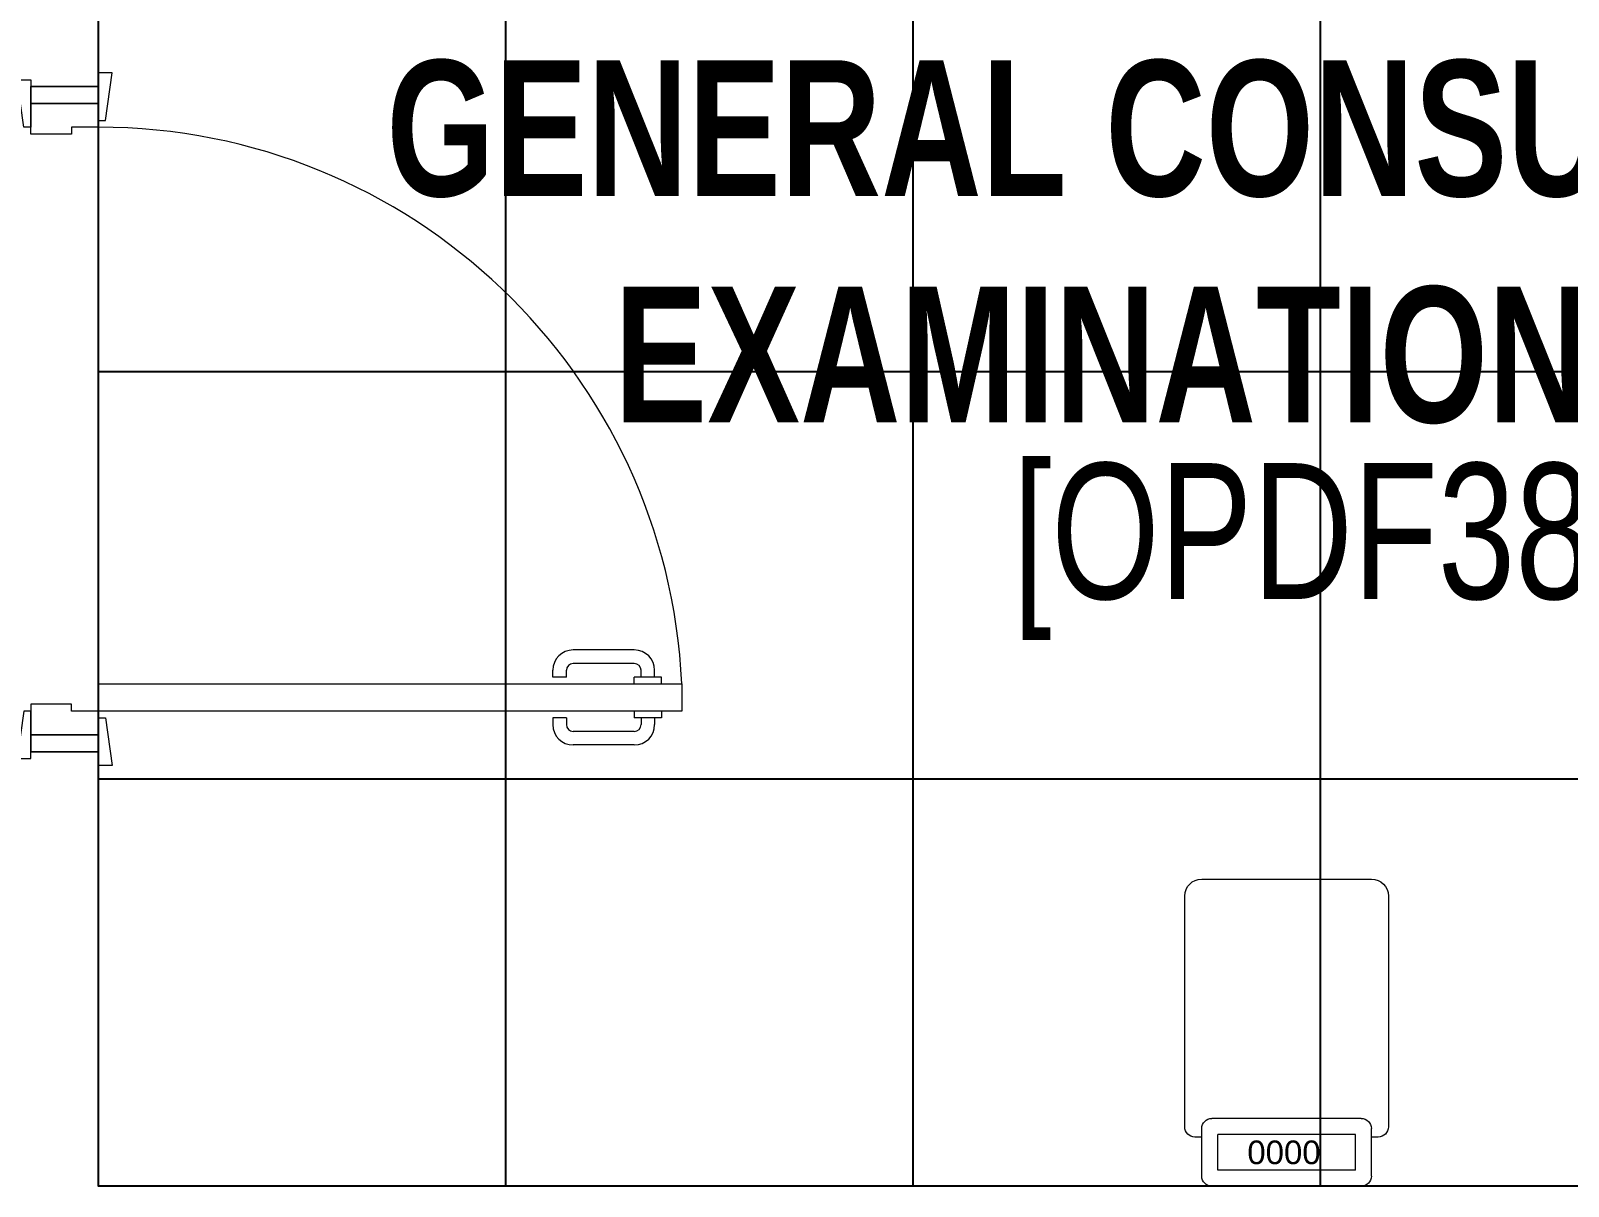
# Model space of a CAD drawing. Extents: x -509638 to 57327, y -29287 to 19916.
# Drawn here: x 44676 to 46941, y -6100 to -4398 of the extents above; entities that cross this region are included whole.
import ezdxf

# ---------------------------------------------------------------- set-up
doc = ezdxf.new("R2010")
doc.units = 0
doc.header["$LTSCALE"] = 0.25
doc.linetypes.add('DASHDOT', pattern=[25.4, 12.7, -6.35, 0, -6.35])
for name, color, linetype, lineweight in [('01-First Floor$0$72_EGR_BASE_TEXT', 252, 'Continuous', 5), ('01-First Floor$0$LOADING', 253, 'Continuous', 5), ('01-First Floor$0$Walls', 251, 'Continuous', 5), ('01-First Floor$0$Wooden Joinery', 251, 'Continuous', 5), ('E-LITE-CLNG-CNDT', 6, 'DASHDOT', 35)]:
    doc.layers.add(name, color=color, linetype=linetype, lineweight=lineweight)
doc.layers.add('01-First Floor$0$FALSE CEILING', color=251, linetype='Continuous')
doc.styles.add('01-First Floor$0$Standard', font='arial.ttf')
doc.styles.add('01-First Floor$0$X3G_ENTITY_9EC9', font='swisscl.ttf', dxfattribs={"height": 0.2})
doc.styles.add('01-First Floor$0$X3G_ENTITY_9F38', font='swisscl.ttf', dxfattribs={"height": 0.2})

# ---------------------------------------------------------------- blocks, each defined once
blk = doc.blocks.new('01-First Floor$0$A$C72370EFE')
at = {"layer": '01-First Floor$0$Wooden Joinery'}
for p, q in [((-0.01, -0.04), (-0.02, -0.04)), ((-0.01, -0.03), (-0.01, -0.07)), ((0, -0.03), (-0.01, -0.03)), ((0.04, -0.03), (0.05, -0.03)), ((0.05, -0.03), (0.05, -0.07)), ((0.05, -0.04), (0.06, -0.04)), ((-0.01, -0.06), (-0.02, -0.06)), ((0.05, -0.06), (0.06, -0.06)), ((-0.05, -0.07), (-0.05, -0.16)), ((-0.03, -0.07), (-0.03, -0.16)), ((0, -0.07), (-0.01, -0.07)), ((0.04, -0.07), (0.05, -0.07)), ((0.07, -0.07), (0.07, -0.16)), ((0.09, -0.07), (0.09, -0.16)), ((-0.01, -0.17), (-0.02, -0.17)), ((-0.01, -0.17), (-0.01, -0.19)), ((0.05, -0.17), (0.06, -0.17)), ((0.05, -0.17), (0.05, -0.19)), ((-0.01, -0.19), (-0.02, -0.19)), ((0.05, -0.19), (0.06, -0.19))]:
    blk.add_line(p, q, dxfattribs=at)
for centre, radius, start, end in [((-0.02, -0.07), 0.03, 90, 180), ((0.06, -0.07), 0.03, 0, 90), ((-0.02, -0.07), 0.01, 90, 180), ((0.06, -0.07), 0.01, 0, 90), ((-0.02, -0.16), 0.03, 180, 270), ((-0.02, -0.16), 0.01, 180, 270), ((0.06, -0.16), 0.01, 270, 0), ((0.06, -0.16), 0.03, 270, 0)]:
    blk.add_arc(centre, radius, start, end, dxfattribs=at)
blk = doc.blocks.new('01-First Floor$0$A$C5DAD61B4')
at = {"layer": '01-First Floor$0$Wooden Joinery'}
for points in [[(80, 959.1), (80, 969.1), (10, 979.1), (10, 959.1)], [(940, 959.1), (940, 969.1), (1010, 979.1), (1010, 959.1)], [(70, 859.1), (70, 849.1), (0, 839.1), (0, 859.1)], [(120, 859.1), (120, 0), (80, 0), (80, 859.1)], [(950, 859.1), (950, 849.1), (1020, 839.1), (1020, 859.1)]]:
    blk.add_lwpolyline(points, close=True, dxfattribs=at)
for points in [[(45, 859.1), (45, 959.1), (20, 959.1), (20, 859.1), (45, 859.1)], [(45, 859.1), (80, 859.1), (80, 899.1), (90, 899.1), (90, 959.1), (45, 959.1), (45, 859.1)], [(975, 859.1), (940, 859.1), (940, 899.1), (930, 899.1), (930, 959.1), (975, 959.1), (975, 859.1)], [(975, 859.1), (975, 959.1), (1000, 959.1), (1000, 859.1), (975, 859.1)]]:
    blk.add_lwpolyline(points, dxfattribs=at)
blk.add_arc((80, 859.1), 860, 272.666, 0, dxfattribs=at)
at = {"layer": '01-First Floor$0$Wooden Joinery', "xscale": 999.9999999998854, "yscale": 999.9999999998854, "zscale": 999.9999999998854, "rotation": 180}
blk.add_blockref('01-First Floor$0$A$C72370EFE', (120, 0), dxfattribs=at)
blk = doc.blocks.new('01-First Floor$0$HF13461A-P')
at = {"layer": '01-First Floor$0$LOADING'}
for p, q in [((0.0229, 0.4353), (0.0229, 0.3653)), ((0.2579, 0.4503), (0.0379, 0.4503)), ((0.2729, 0.4353), (0.2729, 0.3653)), ((0.2493, 0.4266), (0.0466, 0.4266)), ((0.0466, 0.4266), (0.0466, 0.3739)), ((0.2493, 0.4266), (0.2493, 0.3739)), ((-0.0021, 0.3628), (-0.0021, 0.0228)), ((0.0229, 0.3778), (0.0129, 0.3778)), ((0.2493, 0.3739), (0.0466, 0.3739)), ((0.2829, 0.3778), (0.2729, 0.3778)), ((0.2979, 0.0228), (0.2979, 0.3628)), ((0.2579, 0.3503), (0.0379, 0.3503)), ((0.0229, -0.0022), (0.2729, -0.0022))]:
    blk.add_line(p, q, dxfattribs=at)
for centre, radius, start, end in [((0.0379, 0.4353), 0.015, 90, 180), ((0.2579, 0.4353), 0.015, 0, 90), ((0.0129, 0.3628), 0.015, 90, 180), ((0.0379, 0.3653), 0.015, 180, 270), ((0.2579, 0.3653), 0.015, 270, 0), ((0.2829, 0.3628), 0.015, 0, 90), ((0.0229, 0.0228), 0.025, 180, 270), ((0.2729, 0.0228), 0.025, 270, 0)]:
    blk.add_arc(centre, radius, start, end, dxfattribs=at)
at = {"layer": '01-First Floor$0$LOADING', "style": '01-First Floor$0$Standard'}
blk.add_text('0000', height=0.03477, dxfattribs=at).set_placement((0.0901, 0.3829))
blk = doc.blocks.new('01-First Floor')
at = {"layer": '01-First Floor$0$FALSE CEILING', "linetype": 'Continuous'}
for p, q in [((45376, -6100), (45376, -2810)), ((45976, -6100), (45976, -2810)), ((46576, -6100), (46576, -2810)), ((44776, -4900), (48976, -4900)), ((44776, -5500), (48976, -5500))]:
    blk.add_line(p, q, dxfattribs=at)
at = {"layer": '01-First Floor$0$FALSE CEILING'}
blk.add_lwpolyline([(44776, -2810), (48976, -2810), (48976, -6100), (44776, -6100)], close=True, dxfattribs=at)
at = {"layer": '01-First Floor$0$Walls'}
for p, q in [((44776, -2810), (44776, -4480)), ((44776, -4480), (44676, -4480)), ((44776, -5460), (44676, -5460)), ((44776, -5460), (44776, -6100)), ((48976, -6100), (44776, -6100))]:
    blk.add_line(p, q, dxfattribs=at)
at = {"layer": '01-First Floor$0$LOADING', "lineweight": 0, "xscale": -1000, "yscale": 1000, "zscale": 1000, "rotation": 180}
blk.add_blockref('01-First Floor$0$HF13461A-P', (46378.1, -5649.7, -0.1), dxfattribs=at)
at = {"layer": '01-First Floor$0$Wooden Joinery', "rotation": 90.00000000000001}
blk.add_blockref('01-First Floor$0$A$C5DAD61B4', (45635.1, -5480), dxfattribs=at)
at = {"layer": '01-First Floor$0$72_EGR_BASE_TEXT', "insert": (46600.7, -4441.4, 0.1), "char_height": 200, "width": 3508.102, "attachment_point": 2, "style": '01-First Floor$0$X3G_ENTITY_9EC9'}
blk.add_mtext('{\\fSwis721 LtCn BT|b1|i0|c0|p34;GENERAL CONSULTATION / EXAMINATION ROOM}', dxfattribs=at)
at = {"layer": '01-First Floor$0$72_EGR_BASE_TEXT', "insert": (46578.2, -5034.8, 0.1), "char_height": 200, "attachment_point": 2, "style": '01-First Floor$0$X3G_ENTITY_9F38'}
blk.add_mtext('[OPDF38]', dxfattribs=at)

msp = doc.modelspace()

# ---------------------------------------------------------------- block references
at = {"layer": 'E-LITE-CLNG-CNDT'}
msp.add_blockref('01-First Floor', (0, 0), dxfattribs=at)

doc.saveas('drawing.dxf')
